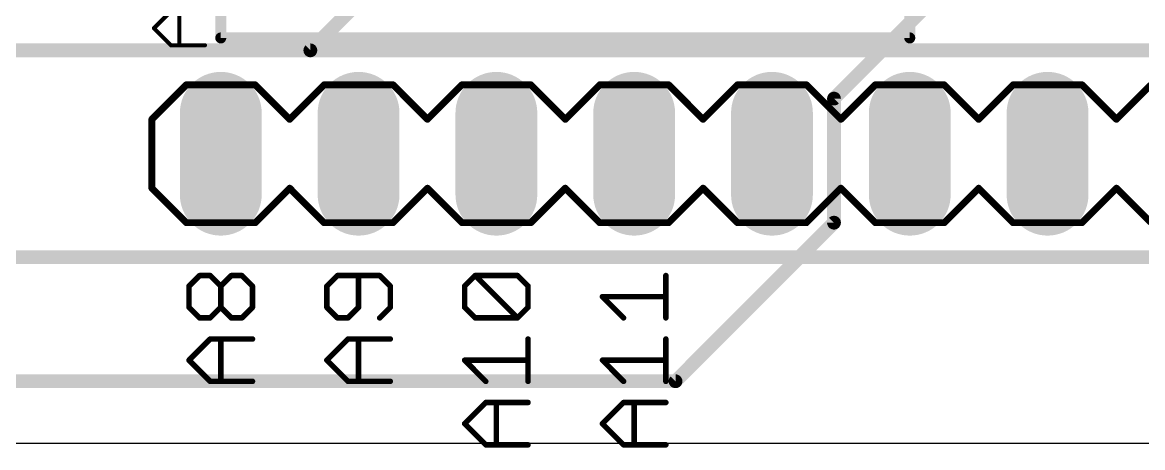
# Model space of a CAD drawing. Extents: x -5 to 102, y -1 to 61.
# Drawn here: x 70 to 90.65, y -0.08 to 7.75 of the extents above; entities that cross this region are included whole.
import ezdxf

# ---------------------------------------------------------------- set-up
doc = ezdxf.new("R2010")
doc.units = 0
for name, color, linetype in [('1', 22, 'CONTINUOUS'), ('16', 175, 'CONTINUOUS'), ('17', 82, 'CONTINUOUS'), ('20', 7, 'CONTINUOUS'), ('21', 253, 'CONTINUOUS')]:
    doc.layers.add(name, color=color, linetype=linetype)

# ---------------------------------------------------------------- blocks, each defined once
blk = doc.blocks.new('RECT')
blk.add_solid([(-0.5, -0.5), (0.5, -0.5), (-0.5, 0.5), (0.5, 0.5)])
blk = doc.blocks.new('LONGP100')
at = {"const_width": 1}
blk.add_lwpolyline([(-0.5, 0), (0.5, 0)], dxfattribs=at)
at = {"const_width": 0.5}
for points in [[(-0.5, 0.25, 1), (-0.5, -0.25)], [(0.5, -0.25, 1), (0.5, 0.25)]]:
    blk.add_lwpolyline(points, format="xyb", dxfattribs=at)

msp = doc.modelspace()

# ---------------------------------------------------------------- linework, layer by layer
at = {"layer": '1', "const_width": 0.254}
for points in [[(84.963, 6.35), (90.932, 12.319)], [(75.311, 7.239), (76.2, 8.128)], [(46.863, 7.239), (75.311, 7.239)], [(84.963, 4.064), (84.963, 6.35)], [(82.042, 1.143), (84.963, 4.064)], [(6.477, 1.143), (82.042, 1.143)]]:
    msp.add_lwpolyline(points, dxfattribs=at)
at = {"layer": '1', "const_width": 0.127}
for points in [[(75.2661, 7.2839, 1), (75.3559, 7.1941)], [(75.311, 7.1755, 1), (75.311, 7.3025)], [(85.0265, 6.35, 1), (84.8995, 6.35)], [(84.9181, 6.3949, 1), (85.0079, 6.3051)], [(85.0079, 4.0191, 1), (84.9181, 4.1089)], [(84.8995, 4.064, 1), (85.0265, 4.064)], [(81.9971, 1.1879, 1), (82.0869, 1.0981)], [(82.042, 1.0795, 1), (82.042, 1.2065)]]:
    msp.add_lwpolyline(points, format="xyb", dxfattribs=at)
at = {"layer": '16', "const_width": 0.254}
for points in [[(25.146, 7.239), (98.679, 7.239)], [(23.876, 3.429), (99.187, 3.429)]]:
    msp.add_lwpolyline(points, dxfattribs=at)
at = {"layer": '20'}
msp.add_line((2.6058, 0), (99.1487, 0), dxfattribs=at)
at = {"layer": '21'}
for points, const_width in [([(73.66, 17.6276), (73.66, 7.4676)], 0.2032), ([(86.36, 7.4676), (86.36, 17.6276)], 0.2032), ([(72.4273, 7.646), (72.7408, 7.9595)], 0.0762), ([(72.8976, 7.3325), (72.8976, 7.9595)], 0.0762), ([(72.7408, 7.3325), (72.4273, 7.646)], 0.0762), ([(73.66, 7.4676), (86.36, 7.4676)], 0.2032), ([(73.3679, 7.3325), (72.7408, 7.3325)], 0.0762), ([(72.39, 5.969), (73.025, 6.604)], 0.127), ([(73.025, 6.604), (74.295, 6.604)], 0.127), ([(74.295, 6.604), (74.93, 5.969)], 0.127), ([(74.93, 5.969), (75.565, 6.604)], 0.127), ([(75.565, 6.604), (76.835, 6.604)], 0.127), ([(76.835, 6.604), (77.47, 5.969)], 0.127), ([(77.47, 5.969), (78.105, 6.604)], 0.127), ([(78.105, 6.604), (79.375, 6.604)], 0.127), ([(79.375, 6.604), (80.01, 5.969)], 0.127), ([(80.01, 5.969), (80.645, 6.604)], 0.127), ([(80.645, 6.604), (81.915, 6.604)], 0.127), ([(81.915, 6.604), (82.55, 5.969)], 0.127), ([(82.55, 5.969), (83.185, 6.604)], 0.127), ([(83.185, 6.604), (84.455, 6.604)], 0.127), ([(84.455, 6.604), (85.09, 5.969)], 0.127), ([(85.09, 5.969), (85.725, 6.604)], 0.127), ([(85.725, 6.604), (86.995, 6.604)], 0.127), ([(86.995, 6.604), (87.63, 5.969)], 0.127), ([(87.63, 5.969), (88.265, 6.604)], 0.127), ([(88.265, 6.604), (89.535, 6.604)], 0.127), ([(89.535, 6.604), (90.17, 5.969)], 0.127), ([(90.17, 5.969), (90.805, 6.604)], 0.127), ([(72.39, 4.699), (72.39, 5.969)], 0.127), ([(73.025, 4.064), (72.39, 4.699)], 0.127), ([(74.93, 4.699), (74.295, 4.064)], 0.127), ([(75.565, 4.064), (74.93, 4.699)], 0.127), ([(77.47, 4.699), (76.835, 4.064)], 0.127), ([(78.105, 4.064), (77.47, 4.699)], 0.127), ([(80.01, 4.699), (79.375, 4.064)], 0.127), ([(80.645, 4.064), (80.01, 4.699)], 0.127), ([(82.55, 4.699), (81.915, 4.064)], 0.127), ([(83.185, 4.064), (82.55, 4.699)], 0.127), ([(85.09, 4.699), (84.455, 4.064)], 0.127), ([(85.725, 4.064), (85.09, 4.699)], 0.127), ([(87.63, 4.699), (86.995, 4.064)], 0.127), ([(88.265, 4.064), (87.63, 4.699)], 0.127), ([(90.17, 4.699), (89.535, 4.064)], 0.127), ([(90.805, 4.064), (90.17, 4.699)], 0.127), ([(74.295, 4.064), (73.025, 4.064)], 0.127), ([(76.835, 4.064), (75.565, 4.064)], 0.127), ([(79.375, 4.064), (78.105, 4.064)], 0.127), ([(81.915, 4.064), (80.645, 4.064)], 0.127), ([(84.455, 4.064), (83.185, 4.064)], 0.127), ([(86.995, 4.064), (85.725, 4.064)], 0.127), ([(89.535, 4.064), (88.265, 4.064)], 0.127), ([(73.0748, 2.8951), (73.2697, 3.09)], 0.1016), ([(73.2697, 3.09), (73.4646, 3.09)], 0.1016), ([(73.4646, 3.09), (73.6595, 2.8951)], 0.1016), ([(73.6595, 2.8951), (73.8544, 3.09)], 0.1016), ([(73.8544, 3.09), (74.0493, 3.09)], 0.1016), ([(74.0493, 3.09), (74.2442, 2.8951)], 0.1016), ([(75.8097, 3.09), (75.6148, 2.8951)], 0.1016), ([(76.5893, 3.09), (75.8097, 3.09)], 0.1016), ([(76.1995, 2.5053), (76.1995, 3.09)], 0.1016), ([(76.7842, 2.8951), (76.5893, 3.09)], 0.1016), ([(78.1548, 2.8951), (78.3497, 3.09)], 0.1016), ([(78.3497, 3.09), (79.1293, 3.09)], 0.1016), ([(79.1293, 2.3104), (78.3497, 3.09)], 0.1016), ([(79.1293, 3.09), (79.3242, 2.8951)], 0.1016), ([(81.8642, 2.3104), (81.8642, 3.09)], 0.1016), ([(73.0748, 2.5053), (73.0748, 2.8951)], 0.1016), ([(73.6595, 2.5053), (73.6595, 2.8951)], 0.1016), ([(74.2442, 2.8951), (74.2442, 2.5053)], 0.1016), ([(75.6148, 2.8951), (75.6148, 2.5053)], 0.1016), ([(76.7842, 2.5053), (76.7842, 2.8951)], 0.1016), ([(78.1548, 2.5053), (78.1548, 2.8951)], 0.1016), ([(79.3242, 2.8951), (79.3242, 2.5053)], 0.1016), ([(81.0846, 2.3104), (80.6948, 2.7002)], 0.1016), ([(80.6948, 2.7002), (81.8642, 2.7002)], 0.1016), ([(73.2697, 2.3104), (73.0748, 2.5053)], 0.1016), ([(73.6595, 2.5053), (73.4646, 2.3104)], 0.1016), ([(73.8544, 2.3104), (73.6595, 2.5053)], 0.1016), ([(74.2442, 2.5053), (74.0493, 2.3104)], 0.1016), ([(75.6148, 2.5053), (75.8097, 2.3104)], 0.1016), ([(76.0046, 2.3104), (76.1995, 2.5053)], 0.1016), ([(76.5893, 2.3104), (76.7842, 2.5053)], 0.1016), ([(78.3497, 2.3104), (78.1548, 2.5053)], 0.1016), ([(79.3242, 2.5053), (79.1293, 2.3104)], 0.1016), ([(73.4646, 2.3104), (73.2697, 2.3104)], 0.1016), ([(74.0493, 2.3104), (73.8544, 2.3104)], 0.1016), ([(75.8097, 2.3104), (76.0046, 2.3104)], 0.1016), ([(79.1293, 2.3104), (78.3497, 2.3104)], 0.1016), ([(73.0748, 1.5308), (73.4646, 1.9206)], 0.1016), ([(73.4646, 1.9206), (74.2442, 1.9206)], 0.1016), ([(73.6595, 1.141), (73.6595, 1.9206)], 0.1016), ([(75.6148, 1.5308), (76.0046, 1.9206)], 0.1016), ([(76.0046, 1.9206), (76.7842, 1.9206)], 0.1016), ([(76.1995, 1.141), (76.1995, 1.9206)], 0.1016), ([(79.3242, 1.141), (79.3242, 1.9206)], 0.1016), ([(81.8642, 1.141), (81.8642, 1.9206)], 0.1016), ([(73.4646, 1.141), (73.0748, 1.5308)], 0.1016), ([(76.0046, 1.141), (75.6148, 1.5308)], 0.1016), ([(78.5446, 1.141), (78.1548, 1.5308)], 0.1016), ([(78.1548, 1.5308), (79.3242, 1.5308)], 0.1016), ([(81.0846, 1.141), (80.6948, 1.5308)], 0.1016), ([(80.6948, 1.5308), (81.8642, 1.5308)], 0.1016), ([(74.2442, 1.141), (73.4646, 1.141)], 0.1016), ([(76.7842, 1.141), (76.0046, 1.141)], 0.1016), ([(78.1548, 0.3614), (78.5446, 0.7512)], 0.1016), ([(78.5446, 0.7512), (79.3242, 0.7512)], 0.1016), ([(78.7395, -0.0284), (78.7395, 0.7512)], 0.1016), ([(80.6948, 0.3614), (81.0846, 0.7512)], 0.1016), ([(81.0846, 0.7512), (81.8642, 0.7512)], 0.1016), ([(81.2795, -0.0284), (81.2795, 0.7512)], 0.1016), ([(78.5446, -0.0284), (78.1548, 0.3614)], 0.1016), ([(81.0846, -0.0284), (80.6948, 0.3614)], 0.1016), ([(79.3242, -0.0284), (78.5446, -0.0284)], 0.1016), ([(81.8642, -0.0284), (81.0846, -0.0284)], 0.1016)]:
    msp.add_lwpolyline(points, dxfattribs=dict(at, const_width=const_width))
for points, const_width in [([(72.4408, 7.6595, 1), (72.4138, 7.6325)], 0.0381), ([(72.4138, 7.6595, 1), (72.4408, 7.6325)], 0.0381), ([(73.66, 7.5184, 1), (73.66, 7.4168)], 0.1016), ([(73.6092, 7.4676, 1), (73.7108, 7.4676)], 0.1016), ([(86.3092, 7.4676, 1), (86.4108, 7.4676)], 0.1016), ([(86.36, 7.4168, 1), (86.36, 7.5184)], 0.1016), ([(72.7408, 7.3515, 1), (72.7408, 7.3134)], 0.0381), ([(72.7274, 7.319, 1), (72.7543, 7.3459)], 0.0381), ([(72.8786, 7.3325, 1), (72.9166, 7.3325)], 0.0381), ([(73.3679, 7.3134, 1), (73.3679, 7.3515)], 0.0381), ([(73.025, 6.6357, 1), (73.025, 6.5723)], 0.0635), ([(73.0475, 6.5815, 1), (73.0025, 6.6265)], 0.0635), ([(74.3175, 6.6265, 1), (74.2725, 6.5815)], 0.0635), ([(74.295, 6.5723, 1), (74.295, 6.6357)], 0.0635), ([(75.565, 6.6357, 1), (75.565, 6.5723)], 0.0635), ([(75.5875, 6.5815, 1), (75.5425, 6.6265)], 0.0635), ([(76.8575, 6.6265, 1), (76.8125, 6.5815)], 0.0635), ([(76.835, 6.5723, 1), (76.835, 6.6357)], 0.0635), ([(78.105, 6.6357, 1), (78.105, 6.5723)], 0.0635), ([(78.1275, 6.5815, 1), (78.0825, 6.6265)], 0.0635), ([(79.3975, 6.6265, 1), (79.3525, 6.5815)], 0.0635), ([(79.375, 6.5723, 1), (79.375, 6.6357)], 0.0635), ([(80.645, 6.6357, 1), (80.645, 6.5723)], 0.0635), ([(80.6675, 6.5815, 1), (80.6225, 6.6265)], 0.0635), ([(81.9375, 6.6265, 1), (81.8925, 6.5815)], 0.0635), ([(81.915, 6.5723, 1), (81.915, 6.6357)], 0.0635), ([(83.185, 6.6357, 1), (83.185, 6.5723)], 0.0635), ([(83.2075, 6.5815, 1), (83.1625, 6.6265)], 0.0635), ([(84.4775, 6.6265, 1), (84.4325, 6.5815)], 0.0635), ([(84.455, 6.5723, 1), (84.455, 6.6357)], 0.0635), ([(85.725, 6.6357, 1), (85.725, 6.5723)], 0.0635), ([(85.7475, 6.5815, 1), (85.7025, 6.6265)], 0.0635), ([(87.0175, 6.6265, 1), (86.9725, 6.5815)], 0.0635), ([(86.995, 6.5723, 1), (86.995, 6.6357)], 0.0635), ([(88.265, 6.6357, 1), (88.265, 6.5723)], 0.0635), ([(88.2875, 6.5815, 1), (88.2425, 6.6265)], 0.0635), ([(89.5575, 6.6265, 1), (89.5125, 6.5815)], 0.0635), ([(89.535, 6.5723, 1), (89.535, 6.6357)], 0.0635), ([(72.4218, 5.969, 1), (72.3582, 5.969)], 0.0635), ([(72.3675, 5.9915, 1), (72.4125, 5.9465)], 0.0635), ([(74.9075, 5.9915, 1), (74.9525, 5.9465)], 0.0635), ([(74.9075, 5.9465, 1), (74.9525, 5.9915)], 0.0635), ([(77.4475, 5.9915, 1), (77.4925, 5.9465)], 0.0635), ([(77.4475, 5.9465, 1), (77.4925, 5.9915)], 0.0635), ([(79.9875, 5.9915, 1), (80.0325, 5.9465)], 0.0635), ([(79.9875, 5.9465, 1), (80.0325, 5.9915)], 0.0635), ([(82.5275, 5.9915, 1), (82.5725, 5.9465)], 0.0635), ([(82.5275, 5.9465, 1), (82.5725, 5.9915)], 0.0635), ([(85.0675, 5.9915, 1), (85.1125, 5.9465)], 0.0635), ([(85.0675, 5.9465, 1), (85.1125, 5.9915)], 0.0635), ([(87.6075, 5.9915, 1), (87.6525, 5.9465)], 0.0635), ([(87.6075, 5.9465, 1), (87.6525, 5.9915)], 0.0635), ([(90.1475, 5.9915, 1), (90.1925, 5.9465)], 0.0635), ([(90.1475, 5.9465, 1), (90.1925, 5.9915)], 0.0635), ([(72.4125, 4.7215, 1), (72.3675, 4.6765)], 0.0635), ([(74.9525, 4.7215, 1), (74.9075, 4.6765)], 0.0635), ([(74.9525, 4.6765, 1), (74.9075, 4.7215)], 0.0635), ([(77.4925, 4.7215, 1), (77.4475, 4.6765)], 0.0635), ([(77.4925, 4.6765, 1), (77.4475, 4.7215)], 0.0635), ([(80.0325, 4.7215, 1), (79.9875, 4.6765)], 0.0635), ([(80.0325, 4.6765, 1), (79.9875, 4.7215)], 0.0635), ([(82.5725, 4.7215, 1), (82.5275, 4.6765)], 0.0635), ([(82.5725, 4.6765, 1), (82.5275, 4.7215)], 0.0635), ([(85.1125, 4.7215, 1), (85.0675, 4.6765)], 0.0635), ([(85.1125, 4.6765, 1), (85.0675, 4.7215)], 0.0635), ([(87.6525, 4.7215, 1), (87.6075, 4.6765)], 0.0635), ([(87.6525, 4.6765, 1), (87.6075, 4.7215)], 0.0635), ([(90.1925, 4.7215, 1), (90.1475, 4.6765)], 0.0635), ([(90.1925, 4.6765, 1), (90.1475, 4.7215)], 0.0635), ([(72.3582, 4.699, 1), (72.4218, 4.699)], 0.0635), ([(73.025, 4.0957, 1), (73.025, 4.0323)], 0.0635), ([(73.0025, 4.0415, 1), (73.0475, 4.0865)], 0.0635), ([(74.2725, 4.0865, 1), (74.3175, 4.0415)], 0.0635), ([(74.295, 4.0323, 1), (74.295, 4.0957)], 0.0635), ([(75.565, 4.0957, 1), (75.565, 4.0323)], 0.0635), ([(75.5425, 4.0415, 1), (75.5875, 4.0865)], 0.0635), ([(76.8125, 4.0865, 1), (76.8575, 4.0415)], 0.0635), ([(76.835, 4.0323, 1), (76.835, 4.0957)], 0.0635), ([(78.105, 4.0957, 1), (78.105, 4.0323)], 0.0635), ([(78.0825, 4.0415, 1), (78.1275, 4.0865)], 0.0635), ([(79.3525, 4.0865, 1), (79.3975, 4.0415)], 0.0635), ([(79.375, 4.0323, 1), (79.375, 4.0957)], 0.0635), ([(80.645, 4.0957, 1), (80.645, 4.0323)], 0.0635), ([(80.6225, 4.0415, 1), (80.6675, 4.0865)], 0.0635), ([(81.8925, 4.0865, 1), (81.9375, 4.0415)], 0.0635), ([(81.915, 4.0323, 1), (81.915, 4.0957)], 0.0635), ([(83.185, 4.0957, 1), (83.185, 4.0323)], 0.0635), ([(83.1625, 4.0415, 1), (83.2075, 4.0865)], 0.0635), ([(84.4325, 4.0865, 1), (84.4775, 4.0415)], 0.0635), ([(84.455, 4.0323, 1), (84.455, 4.0957)], 0.0635), ([(85.725, 4.0957, 1), (85.725, 4.0323)], 0.0635), ([(85.7025, 4.0415, 1), (85.7475, 4.0865)], 0.0635), ([(86.9725, 4.0865, 1), (87.0175, 4.0415)], 0.0635), ([(86.995, 4.0323, 1), (86.995, 4.0957)], 0.0635), ([(88.265, 4.0957, 1), (88.265, 4.0323)], 0.0635), ([(88.2425, 4.0415, 1), (88.2875, 4.0865)], 0.0635), ([(89.5125, 4.0865, 1), (89.5575, 4.0415)], 0.0635), ([(89.535, 4.0323, 1), (89.535, 4.0957)], 0.0635), ([(73.2697, 3.1154, 1), (73.2697, 3.0646)], 0.0508), ([(73.2877, 3.072, 1), (73.2517, 3.108)], 0.0508), ([(73.4826, 3.108, 1), (73.4466, 3.072)], 0.0508), ([(73.4646, 3.0646, 1), (73.4646, 3.1154)], 0.0508), ([(73.8544, 3.1154, 1), (73.8544, 3.0646)], 0.0508), ([(73.8724, 3.072, 1), (73.8364, 3.108)], 0.0508), ([(74.0673, 3.108, 1), (74.0313, 3.072)], 0.0508), ([(74.0493, 3.0646, 1), (74.0493, 3.1154)], 0.0508), ([(75.8097, 3.1154, 1), (75.8097, 3.0646)], 0.0508), ([(75.8277, 3.072, 1), (75.7917, 3.108)], 0.0508), ([(76.2249, 3.09, 1), (76.1741, 3.09)], 0.0508), ([(76.6073, 3.108, 1), (76.5713, 3.072)], 0.0508), ([(76.5893, 3.0646, 1), (76.5893, 3.1154)], 0.0508), ([(78.3677, 3.108, 1), (78.3317, 3.072)], 0.0508), ([(78.3497, 3.1154, 1), (78.3497, 3.0646)], 0.0508), ([(78.3677, 3.072, 1), (78.3317, 3.108)], 0.0508), ([(79.1473, 3.108, 1), (79.1113, 3.072)], 0.0508), ([(79.1293, 3.0646, 1), (79.1293, 3.1154)], 0.0508), ([(81.8896, 3.09, 1), (81.8388, 3.09)], 0.0508), ([(73.0568, 2.9131, 1), (73.0928, 2.8771)], 0.0508), ([(73.1002, 2.8951, 1), (73.0494, 2.8951)], 0.0508), ([(73.6415, 2.9131, 1), (73.6775, 2.8771)], 0.0508), ([(73.6849, 2.8951, 1), (73.6341, 2.8951)], 0.0508), ([(73.6415, 2.8771, 1), (73.6775, 2.9131)], 0.0508), ([(74.2696, 2.8951, 1), (74.2188, 2.8951)], 0.0508), ([(74.2262, 2.8771, 1), (74.2622, 2.9131)], 0.0508), ([(75.5968, 2.9131, 1), (75.6328, 2.8771)], 0.0508), ([(75.6402, 2.8951, 1), (75.5894, 2.8951)], 0.0508), ([(76.8096, 2.8951, 1), (76.7588, 2.8951)], 0.0508), ([(76.7662, 2.8771, 1), (76.8022, 2.9131)], 0.0508), ([(78.1368, 2.9131, 1), (78.1728, 2.8771)], 0.0508), ([(78.1802, 2.8951, 1), (78.1294, 2.8951)], 0.0508), ([(79.3496, 2.8951, 1), (79.2988, 2.8951)], 0.0508), ([(79.3062, 2.8771, 1), (79.3422, 2.9131)], 0.0508), ([(80.7128, 2.7182, 1), (80.6768, 2.6822)], 0.0508), ([(80.6948, 2.7256, 1), (80.6948, 2.6748)], 0.0508), ([(81.8642, 2.6748, 1), (81.8642, 2.7256)], 0.0508), ([(73.0928, 2.5233, 1), (73.0568, 2.4873)], 0.0508), ([(73.0494, 2.5053, 1), (73.1002, 2.5053)], 0.0508), ([(73.6775, 2.5233, 1), (73.6415, 2.4873)], 0.0508), ([(73.6341, 2.5053, 1), (73.6849, 2.5053)], 0.0508), ([(73.6775, 2.4873, 1), (73.6415, 2.5233)], 0.0508), ([(74.2188, 2.5053, 1), (74.2696, 2.5053)], 0.0508), ([(74.2622, 2.4873, 1), (74.2262, 2.5233)], 0.0508), ([(75.6328, 2.5233, 1), (75.5968, 2.4873)], 0.0508), ([(75.5894, 2.5053, 1), (75.6402, 2.5053)], 0.0508), ([(76.1741, 2.5053, 1), (76.2249, 2.5053)], 0.0508), ([(76.2175, 2.4873, 1), (76.1815, 2.5233)], 0.0508), ([(76.7588, 2.5053, 1), (76.8096, 2.5053)], 0.0508), ([(76.8022, 2.4873, 1), (76.7662, 2.5233)], 0.0508), ([(78.1728, 2.5233, 1), (78.1368, 2.4873)], 0.0508), ([(78.1294, 2.5053, 1), (78.1802, 2.5053)], 0.0508), ([(79.2988, 2.5053, 1), (79.3496, 2.5053)], 0.0508), ([(79.3422, 2.4873, 1), (79.3062, 2.5233)], 0.0508), ([(73.2697, 2.3358, 1), (73.2697, 2.285)], 0.0508), ([(73.2517, 2.2924, 1), (73.2877, 2.3284)], 0.0508), ([(73.4466, 2.3284, 1), (73.4826, 2.2924)], 0.0508), ([(73.4646, 2.285, 1), (73.4646, 2.3358)], 0.0508), ([(73.8544, 2.3358, 1), (73.8544, 2.285)], 0.0508), ([(73.8364, 2.2924, 1), (73.8724, 2.3284)], 0.0508), ([(74.0313, 2.3284, 1), (74.0673, 2.2924)], 0.0508), ([(74.0493, 2.285, 1), (74.0493, 2.3358)], 0.0508), ([(75.8097, 2.3358, 1), (75.8097, 2.285)], 0.0508), ([(75.7917, 2.2924, 1), (75.8277, 2.3284)], 0.0508), ([(75.9866, 2.3284, 1), (76.0226, 2.2924)], 0.0508), ([(76.0046, 2.285, 1), (76.0046, 2.3358)], 0.0508), ([(76.5713, 2.3284, 1), (76.6073, 2.2924)], 0.0508), ([(78.3497, 2.3358, 1), (78.3497, 2.285)], 0.0508), ([(78.3317, 2.2924, 1), (78.3677, 2.3284)], 0.0508), ([(79.1113, 2.3284, 1), (79.1473, 2.2924)], 0.0508), ([(79.1113, 2.2924, 1), (79.1473, 2.3284)], 0.0508), ([(79.1293, 2.285, 1), (79.1293, 2.3358)], 0.0508), ([(81.0666, 2.2924, 1), (81.1026, 2.3284)], 0.0508), ([(81.8388, 2.3104, 1), (81.8896, 2.3104)], 0.0508), ([(73.4646, 1.946, 1), (73.4646, 1.8952)], 0.0508), ([(73.4826, 1.9026, 1), (73.4466, 1.9386)], 0.0508), ([(73.6849, 1.9206, 1), (73.6341, 1.9206)], 0.0508), ([(74.2442, 1.8952, 1), (74.2442, 1.946)], 0.0508), ([(76.0046, 1.946, 1), (76.0046, 1.8952)], 0.0508), ([(76.0226, 1.9026, 1), (75.9866, 1.9386)], 0.0508), ([(76.2249, 1.9206, 1), (76.1741, 1.9206)], 0.0508), ([(76.7842, 1.8952, 1), (76.7842, 1.946)], 0.0508), ([(79.3496, 1.9206, 1), (79.2988, 1.9206)], 0.0508), ([(81.8896, 1.9206, 1), (81.8388, 1.9206)], 0.0508), ([(73.0928, 1.5488, 1), (73.0568, 1.5128)], 0.0508), ([(73.0568, 1.5488, 1), (73.0928, 1.5128)], 0.0508), ([(75.6328, 1.5488, 1), (75.5968, 1.5128)], 0.0508), ([(75.5968, 1.5488, 1), (75.6328, 1.5128)], 0.0508), ([(78.1728, 1.5488, 1), (78.1368, 1.5128)], 0.0508), ([(78.1548, 1.5562, 1), (78.1548, 1.5054)], 0.0508), ([(79.3242, 1.5054, 1), (79.3242, 1.5562)], 0.0508), ([(80.7128, 1.5488, 1), (80.6768, 1.5128)], 0.0508), ([(80.6948, 1.5562, 1), (80.6948, 1.5054)], 0.0508), ([(81.8642, 1.5054, 1), (81.8642, 1.5562)], 0.0508), ([(73.4646, 1.1664, 1), (73.4646, 1.1156)], 0.0508), ([(73.4466, 1.123, 1), (73.4826, 1.159)], 0.0508), ([(73.6341, 1.141, 1), (73.6849, 1.141)], 0.0508), ([(74.2442, 1.1156, 1), (74.2442, 1.1664)], 0.0508), ([(76.0046, 1.1664, 1), (76.0046, 1.1156)], 0.0508), ([(75.9866, 1.123, 1), (76.0226, 1.159)], 0.0508), ([(76.1741, 1.141, 1), (76.2249, 1.141)], 0.0508), ([(76.7842, 1.1156, 1), (76.7842, 1.1664)], 0.0508), ([(78.5266, 1.123, 1), (78.5626, 1.159)], 0.0508), ([(79.2988, 1.141, 1), (79.3496, 1.141)], 0.0508), ([(81.0666, 1.123, 1), (81.1026, 1.159)], 0.0508), ([(81.8388, 1.141, 1), (81.8896, 1.141)], 0.0508), ([(78.5446, 0.7766, 1), (78.5446, 0.7258)], 0.0508), ([(78.5626, 0.7332, 1), (78.5266, 0.7692)], 0.0508), ([(78.7649, 0.7512, 1), (78.7141, 0.7512)], 0.0508), ([(79.3242, 0.7258, 1), (79.3242, 0.7766)], 0.0508), ([(81.0846, 0.7766, 1), (81.0846, 0.7258)], 0.0508), ([(81.1026, 0.7332, 1), (81.0666, 0.7692)], 0.0508), ([(81.3049, 0.7512, 1), (81.2541, 0.7512)], 0.0508), ([(81.8642, 0.7258, 1), (81.8642, 0.7766)], 0.0508), ([(78.1728, 0.3794, 1), (78.1368, 0.3434)], 0.0508), ([(78.1368, 0.3794, 1), (78.1728, 0.3434)], 0.0508), ([(80.7128, 0.3794, 1), (80.6768, 0.3434)], 0.0508), ([(80.6768, 0.3794, 1), (80.7128, 0.3434)], 0.0508), ([(78.5446, -0.003, 1), (78.5446, -0.0538)], 0.0508), ([(78.5266, -0.0464, 1), (78.5626, -0.0104)], 0.0508), ([(79.3242, -0.0538, 1), (79.3242, -0.003)], 0.0508), ([(81.0846, -0.003, 1), (81.0846, -0.0538)], 0.0508), ([(81.0666, -0.0464, 1), (81.1026, -0.0104)], 0.0508), ([(81.8642, -0.0538, 1), (81.8642, -0.003)], 0.0508), ([(78.7141, -0.0284, 1), (78.7649, -0.0284)], 0.0508), ([(81.2541, -0.0284, 1), (81.3049, -0.0284)], 0.0508)]:
    msp.add_lwpolyline(points, format="xyb", dxfattribs=dict(at, const_width=const_width))

# ---------------------------------------------------------------- block references
at = {"layer": '17', "xscale": 1.508, "yscale": 1.508, "rotation": 90}
for p in [(73.66, 5.334), (73.66, 5.334), (76.2, 5.334), (76.2, 5.334), (78.74, 5.334), (78.74, 5.334), (81.28, 5.334), (81.28, 5.334), (83.82, 5.334), (83.82, 5.334), (86.36, 5.334), (86.36, 5.334), (88.9, 5.334), (88.9, 5.334)]:
    msp.add_blockref('LONGP100', p, dxfattribs=at)
at = {"layer": '21', "xscale": 0.508, "yscale": 0.508}
for p in [(73.66, 5.334), (76.2, 5.334), (78.74, 5.334), (81.28, 5.334), (83.82, 5.334), (86.36, 5.334), (88.9, 5.334)]:
    msp.add_blockref('RECT', p, dxfattribs=at)

doc.saveas('drawing.dxf')
